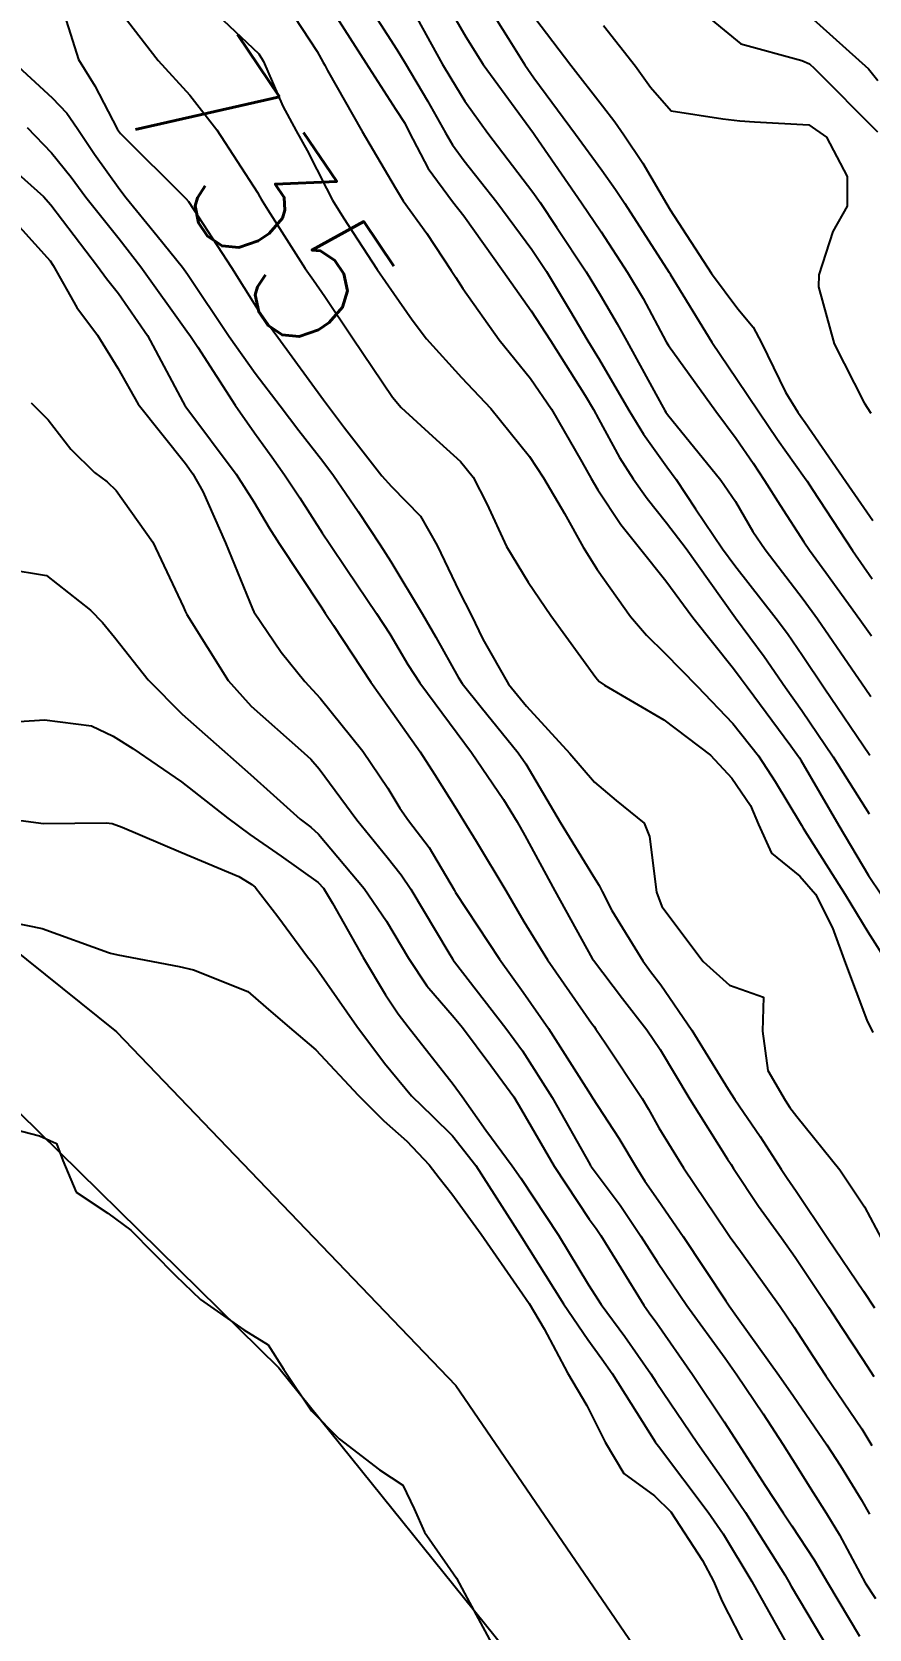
# Model space of a CAD drawing. Header units: metres. Extents: x 298520 to 308411, y 7433745 to 7450750.
# Drawn here: x 305410.37 to 305434.7, y 7436342.18 to 7436388.6 of the extents above; entities that cross this region are included whole.
import ezdxf
from ezdxf.enums import TextEntityAlignment as Align

# ---------------------------------------------------------------- set-up
doc = ezdxf.new("R2010")
doc.units = ezdxf.units.M
doc.header["$LTSCALE"] = 10
for name, color, linetype in [('Cotas', 45, 'Continuous'), ('Curvas de Nivel 1m', 11, 'Continuous'), ('Curvas de Nivel 5m', 15, 'Continuous'), ('Vias Primárias', 230, 'Continuous')]:
    doc.layers.add(name, color=color, linetype=linetype)
doc.styles.add('Style-STANDARD', font='STANDARD.shx')

msp = doc.modelspace()

# ---------------------------------------------------------------- linework, layer by layer
at = {"layer": 'Curvas de Nivel 1m', "flags": 128}
for points, elevation in [([(305415.062, 7436389.759), (305416.966, 7436387.96), (305417.098, 7436387.738), (305417.662, 7436386.441), (305418.048, 7436385.723), (305418.37, 7436385.151), (305418.926, 7436384.049), (305419.108, 7436383.708), (305419.425, 7436383.195), (305420.402, 7436381.695), (305420.886, 7436380.992), (305421.423, 7436380.226), (305421.838, 7436379.676), (305422.856, 7436378.55), (305423.708, 7436377.651), (305424.829, 7436376.257), (305425.234, 7436375.636), (305425.845, 7436374.597), (305426.392, 7436373.624), (305426.793, 7436372.976), (305427.762, 7436371.605), (305428.236, 7436371.066), (305428.762, 7436370.545), (305429.7, 7436369.581), (305430.737, 7436368.498), (305431.488, 7436367.559), (305431.972, 7436366.807), (305432.703, 7436365.592), (305432.736, 7436365.54), (305432.79, 7436365.451), (305434.011, 7436363.527), (305434.667, 7436362.446), (305435.252, 7436361.514)], 734), ([(305417.542, 7436389.732), (305418.657, 7436388.025), (305418.836, 7436387.712), (305418.88, 7436387.629), (305418.961, 7436387.479), (305419.968, 7436385.7), (305420.927, 7436384.074), (305421.067, 7436383.831), (305421.157, 7436383.686), (305421.845, 7436382.739), (305422.551, 7436381.665), (305422.687, 7436381.459), (305422.888, 7436381.143), (305423.952, 7436379.649), (305424.856, 7436378.526), (305425.466, 7436377.634), (305426.349, 7436376.104), (305426.624, 7436375.622), (305426.82, 7436375.287), (305427.481, 7436374.281), (305428.025, 7436373.602), (305428.789, 7436372.641), (305429.577, 7436371.582), (305430.758, 7436370.094), (305430.985, 7436369.796), (305431.154, 7436369.564), (305432.426, 7436367.846), (305432.654, 7436367.541), (305432.68, 7436367.498), (305432.722, 7436367.431), (305433.825, 7436365.529), (305434.689, 7436364.083), (305435.06, 7436363.516)], 733), ([(305411.127, 7436389.672), (305411.722, 7436387.799), (305412.199, 7436387.035), (305412.847, 7436385.781), (305412.88, 7436385.719), (305412.942, 7436385.646), (305414.843, 7436383.761), (305414.922, 7436383.666), (305416.168, 7436381.747), (305416.882, 7436380.609), (305417.241, 7436380.099), (305417.519, 7436379.73), (305418.846, 7436377.906), (305418.986, 7436377.709), (305419.448, 7436377.093), (305420.538, 7436375.693), (305420.82, 7436375.384), (305421.662, 7436374.528), (305422.145, 7436373.67), (305422.783, 7436372.332), (305423.133, 7436371.656), (305423.472, 7436370.947), (305424.219, 7436369.645), (305424.743, 7436369.004), (305426.004, 7436367.627), (305426.715, 7436366.797), (305427.354, 7436366.255), (305428.165, 7436365.598), (305428.318, 7436365.214), (305428.52, 7436363.592), (305428.677, 7436363.176), (305429.874, 7436361.578), (305430.646, 7436360.888), (305431.631, 7436360.543), (305431.603, 7436359.555), (305431.757, 7436358.411), (305432.258, 7436357.545), (305432.395, 7436357.337), (305432.598, 7436357.071), (305433.856, 7436355.527), (305434.572, 7436354.449), (305435.063, 7436353.515)], 736), ([(305418.988, 7436389.393), (305420.07, 7436387.699), (305420.949, 7436386.346), (305421.202, 7436385.943), (305421.335, 7436385.684), (305421.885, 7436384.628), (305422.591, 7436383.665), (305422.917, 7436383.254), (305424.068, 7436381.648), (305424.881, 7436380.494), (305425.44, 7436379.634), (305426.445, 7436378.028), (305426.693, 7436377.621), (305426.84, 7436377.35), (305427.448, 7436376.23), (305427.839, 7436375.605), (305428.254, 7436375.035), (305428.81, 7436374.334), (305429.381, 7436373.584), (305430.774, 7436371.632), (305430.82, 7436371.569), (305431.648, 7436370.443), (305432.272, 7436369.547), (305432.743, 7436368.88), (305433.66, 7436367.531), (305434.706, 7436365.868)], 732), ([(305419.938, 7436389.701), (305420.969, 7436388.09), (305421.214, 7436387.686), (305421.868, 7436386.592), (305422.385, 7436385.668), (305422.59, 7436385.315), (305422.935, 7436384.855), (305423.884, 7436383.65), (305424.902, 7436382.27), (305425.322, 7436381.636), (305425.994, 7436380.517), (305426.53, 7436379.623), (305426.865, 7436379.072), (305427.718, 7436377.607), (305428.14, 7436376.904), (305428.827, 7436375.953), (305429.096, 7436375.587), (305429.659, 7436374.737), (305430.439, 7436373.574), (305430.796, 7436373.086), (305432.005, 7436371.552), (305432.331, 7436371.109), (305432.762, 7436370.478), (305433.397, 7436369.534), (305434.724, 7436367.575)], 731), ([(305422.284, 7436389.671), (305422.975, 7436388.451), (305423.48, 7436387.655), (305424.943, 7436385.655), (305424.981, 7436385.601), (305426.346, 7436383.626), (305426.91, 7436382.789), (305427.679, 7436381.608), (305428.131, 7436380.847), (305428.807, 7436379.591), (305428.871, 7436379.481), (305430.25, 7436377.576), (305430.835, 7436376.784), (305431.334, 7436376.068), (305431.666, 7436375.557), (305432.112, 7436374.847), (305432.805, 7436373.78), (305432.971, 7436373.538), (305433.445, 7436372.882), (305434.433, 7436371.523), (305434.768, 7436371.046)], 729), ([(305423.436, 7436389.656), (305424.206, 7436388.416), (305424.699, 7436387.643), (305424.959, 7436387.264), (305426.165, 7436385.628), (305426.932, 7436384.576), (305427.331, 7436384.018), (305427.602, 7436383.61), (305428.893, 7436381.607), (305428.905, 7436381.59), (305428.921, 7436381.562), (305430.128, 7436379.577), (305430.857, 7436378.501), (305431.494, 7436377.56), (305432.036, 7436376.753), (305432.824, 7436375.65), (305432.9, 7436375.539), (305433.06, 7436375.298), (305434.218, 7436373.526), (305434.791, 7436372.699)], 728), ([(305424.983, 7436389.008), (305426.035, 7436387.629), (305426.951, 7436386.452), (305427.313, 7436385.981), (305427.576, 7436385.611), (305428.121, 7436384.788), (305428.824, 7436383.591), (305428.92, 7436383.427), (305430.117, 7436381.578), (305430.883, 7436380.545), (305431.334, 7436380.02), (305431.574, 7436379.559), (305432.273, 7436378.128), (305432.635, 7436377.543), (305432.72, 7436377.421), (305432.84, 7436377.246), (305434.028, 7436375.528), (305434.812, 7436374.394)], 727), ([(305426.98, 7436388.789), (305427.909, 7436387.606), (305428.347, 7436386.989), (305428.95, 7436386.304), (305430.447, 7436386.076), (305430.947, 7436386.017), (305431.373, 7436385.989), (305432.947, 7436385.899), (305433.462, 7436385.535), (305434.062, 7436384.398), (305434.066, 7436383.529), (305433.652, 7436382.793), (305433.239, 7436381.537), (305433.234, 7436381.192), (305433.687, 7436379.532), (305434.554, 7436377.816), (305434.748, 7436377.521)], 726), ([(305432.985, 7436389.043), (305434.681, 7436387.523), (305434.96, 7436387.183)], 724), ([(305409.719, 7436387.822), (305410.952, 7436386.683), (305411.383, 7436386.24), (305411.686, 7436385.799), (305412.185, 7436385.041), (305412.925, 7436384.019), (305413.109, 7436383.778), (305414.006, 7436382.669), (305414.741, 7436381.762), (305414.891, 7436381.557), (305416.097, 7436379.748), (305416.857, 7436378.683), (305417.582, 7436377.729), (305418.128, 7436377.013), (305418.827, 7436376.121), (305419.136, 7436375.707), (305419.849, 7436374.663), (305420.485, 7436373.693), (305420.796, 7436373.208), (305421.724, 7436371.676), (305422.107, 7436371.011), (305422.755, 7436369.84), (305422.876, 7436369.659), (305423.424, 7436368.972), (305424.503, 7436367.642), (305424.72, 7436367.327), (305425.718, 7436365.63), (305426.687, 7436364.049), (305426.858, 7436363.791), (305426.947, 7436363.616), (305427.226, 7436363.06), (305428.129, 7436361.598), (305428.346, 7436361.291), (305428.646, 7436360.901), (305429.549, 7436359.581), (305430.607, 7436357.865), (305430.797, 7436357.567), (305431.533, 7436356.496), (305432.144, 7436355.547), (305432.319, 7436355.282), (305432.577, 7436354.908), (305433.5, 7436353.531), (305434.54, 7436352.002), (305434.862, 7436351.517)], 737), ([(305410.23, 7436385.817), (305410.936, 7436385.079), (305411.503, 7436384.376), (305411.937, 7436383.795), (305412.905, 7436382.581), (305413.534, 7436381.774), (305414.874, 7436379.905), (305414.975, 7436379.759), (305415.189, 7436379.436), (305416.274, 7436377.746), (305416.835, 7436376.942), (305417.342, 7436376.246), (305417.713, 7436375.727), (305418.154, 7436375.057), (305418.806, 7436374.04), (305419.024, 7436373.708), (305419.519, 7436372.976), (305420.384, 7436371.694), (305420.767, 7436371.104), (305421.293, 7436370.217), (305421.642, 7436369.677), (305422.731, 7436368.217), (305423.147, 7436367.656), (305424.07, 7436366.286), (305424.472, 7436365.642), (305424.699, 7436365.24), (305425.567, 7436363.631), (305426.654, 7436361.668), (305426.686, 7436361.62), (305427.538, 7436360.503), (305428.239, 7436359.596), (305428.624, 7436359.027), (305429.488, 7436357.581), (305430.586, 7436355.838), (305430.692, 7436355.676), (305430.763, 7436355.567), (305431.488, 7436354.472), (305432.151, 7436353.546), (305432.555, 7436352.989), (305433.522, 7436351.535), (305433.923, 7436350.926), (305434.518, 7436350.015), (305434.841, 7436349.517)], 738), ([(305408.938, 7436385.381), (305410.7, 7436383.812), (305410.919, 7436383.568), (305412.271, 7436381.789), (305412.538, 7436381.434), (305412.885, 7436380.996), (305413.725, 7436379.771), (305414.756, 7436377.849), (305414.805, 7436377.76), (305414.842, 7436377.704), (305416.302, 7436375.745), (305416.815, 7436374.941), (305417.262, 7436374.188), (305417.552, 7436373.729), (305418.776, 7436371.884), (305418.892, 7436371.709), (305419.135, 7436371.341), (305420.214, 7436369.695), (305420.742, 7436368.959), (305421.651, 7436367.676), (305422.069, 7436367.022), (305422.706, 7436366.005), (305422.919, 7436365.658), (305423.279, 7436365.073), (305424.145, 7436363.645), (305424.67, 7436362.746), (305425.352, 7436361.633), (305426.635, 7436359.786), (305426.709, 7436359.694), (305426.76, 7436359.618), (305427.052, 7436359.188), (305428.102, 7436357.598), (305428.294, 7436357.289), (305428.594, 7436356.746), (305429.302, 7436355.583), (305430.564, 7436353.716), (305430.623, 7436353.628), (305430.668, 7436353.568), (305430.963, 7436353.16), (305432.119, 7436351.554), (305432.527, 7436350.954), (305433.077, 7436350.101), (305433.449, 7436349.536), (305434.49, 7436347.997), (305434.783, 7436347.517)], 739), ([(305410.346, 7436377.815), (305410.838, 7436377.327), (305411.496, 7436376.467), (305412.19, 7436375.789), (305412.553, 7436375.517), (305412.818, 7436375.265), (305413.883, 7436373.769), (305414.775, 7436371.883), (305414.821, 7436371.76), (305414.87, 7436371.661), (305416.066, 7436369.747), (305416.742, 7436369.002), (305418.184, 7436367.718), (305418.471, 7436367.465), (305418.718, 7436367.183), (305419.813, 7436365.699), (305420.692, 7436364.612), (305421.103, 7436364.099), (305421.378, 7436363.68), (305422.487, 7436361.83), (305422.589, 7436361.661), (305422.615, 7436361.623), (305422.652, 7436361.575), (305424.139, 7436359.645), (305424.623, 7436358.981), (305425.488, 7436357.631), (305426.584, 7436355.688), (305426.608, 7436355.644), (305426.625, 7436355.619), (305427.462, 7436354.496), (305428.068, 7436353.597), (305428.552, 7436352.841), (305429.406, 7436351.581), (305430.518, 7436350.046), (305430.857, 7436349.567), (305431.619, 7436348.436), (305432.196, 7436347.553), (305432.478, 7436347.101), (305433.077, 7436346.149), (305433.467, 7436345.535), (305433.846, 7436344.918), (305434.446, 7436343.788), (305434.59, 7436343.519), (305434.89, 7436343.062)], 741), ([(305409.62, 7436372.992), (305410.788, 7436372.795), (305412.073, 7436371.79), (305412.415, 7436371.431), (305412.765, 7436371.01), (305413.746, 7436369.77), (305414.738, 7436368.768), (305415.882, 7436367.748), (305416.716, 7436367.012), (305417.393, 7436366.413), (305418.165, 7436365.718), (305418.472, 7436365.485), (305418.699, 7436365.281), (305420.024, 7436363.697), (305420.669, 7436362.756), (305421.31, 7436361.68), (305421.85, 7436360.877), (305422.636, 7436359.953), (305422.883, 7436359.658), (305423.709, 7436358.557), (305424.374, 7436357.642), (305424.599, 7436357.271), (305425.545, 7436355.63), (305426.568, 7436354.093), (305426.764, 7436353.816), (305426.901, 7436353.615), (305427.483, 7436352.672), (305428.153, 7436351.596), (305428.308, 7436351.37), (305428.528, 7436351.065), (305429.572, 7436349.579), (305430.492, 7436348.2), (305430.893, 7436347.566), (305431.68, 7436346.349), (305432.204, 7436345.553), (305432.459, 7436345.174), (305433.103, 7436344.193), (305433.495, 7436343.534), (305434.42, 7436341.975)], 742), ([(305409.993, 7436368.559), (305410.735, 7436368.606), (305412.097, 7436368.425), (305412.728, 7436368.129), (305413.299, 7436367.774), (305414.713, 7436366.798), (305416.059, 7436365.746), (305416.698, 7436365.27), (305417.612, 7436364.646), (305418.685, 7436363.873), (305418.839, 7436363.708), (305419.103, 7436363.28), (305419.996, 7436361.697), (305420.642, 7436360.614), (305421.013, 7436360.06), (305421.3, 7436359.68), (305422.608, 7436358.017), (305422.87, 7436357.657), (305423.562, 7436356.682), (305424.327, 7436355.643), (305424.579, 7436355.282), (305425.676, 7436353.629), (305426.541, 7436352.184), (305426.915, 7436351.614), (305427.603, 7436350.683), (305428.356, 7436349.592), (305428.509, 7436349.351), (305429.712, 7436347.578), (305430.472, 7436346.502), (305431.109, 7436345.564), (305432.248, 7436343.749), (305432.367, 7436343.551), (305432.441, 7436343.426), (305433.563, 7436341.533)], 743), ([(305408.94, 7436365.828), (305410.701, 7436365.591), (305412.527, 7436365.609), (305412.701, 7436365.594), (305412.993, 7436365.484), (305414.693, 7436364.759), (305416.38, 7436364.049), (305416.684, 7436363.87), (305416.761, 7436363.816), (305416.851, 7436363.737), (305417.512, 7436362.886), (305418.375, 7436361.714), (305418.5, 7436361.561), (305418.65, 7436361.371), (305419.812, 7436359.698), (305420.617, 7436358.623), (305421.404, 7436357.678), (305422.009, 7436357.081), (305422.591, 7436356.511), (305423.272, 7436355.653), (305424.563, 7436353.64), (305425.823, 7436351.627), (305426.523, 7436350.597), (305426.936, 7436350.033), (305427.231, 7436349.609), (305428.483, 7436347.623), (305428.506, 7436347.59), (305428.578, 7436347.493), (305430.024, 7436345.574), (305430.457, 7436344.947), (305431.295, 7436343.561), (305432.413, 7436341.55)], 744), ([(305409.654, 7436356.757), (305410.59, 7436356.511), (305411.077, 7436356.292), (305411.264, 7436355.8), (305411.654, 7436354.874), (305412.568, 7436354.261), (305413.243, 7436353.773), (305414.543, 7436352.45), (305415.266, 7436351.753), (305416.524, 7436350.878), (305417.232, 7436350.441), (305417.689, 7436349.722), (305418.495, 7436348.521), (305419.293, 7436347.702), (305420.474, 7436346.803), (305421.148, 7436346.358), (305421.479, 7436345.675), (305421.776, 7436344.99), (305422.447, 7436344.037), (305422.704, 7436343.657), (305423.015, 7436343.074), (305423.795, 7436341.646)], 746)]:
    msp.add_lwpolyline(points, dxfattribs=dict(at, elevation=elevation))
at = {"layer": 'Curvas de Nivel 5m', "flags": 128}
for points, elevation in [([(305421.405, 7436389.265), (305422.296, 7436387.67), (305422.543, 7436387.251), (305422.952, 7436386.587), (305423.616, 7436385.653), (305424.926, 7436383.936), (305425.137, 7436383.638), (305425.619, 7436382.926), (305426.474, 7436381.624), (305426.886, 7436380.96), (305427.378, 7436380.113), (305427.659, 7436379.608), (305428.669, 7436377.769), (305428.768, 7436377.591), (305428.797, 7436377.545), (305428.842, 7436377.482), (305430.395, 7436375.574), (305430.817, 7436374.952), (305431.326, 7436374.08), (305431.68, 7436373.557), (305432.782, 7436372.114), (305433.206, 7436371.536), (305434.2, 7436370.084), (305434.588, 7436369.522), (305434.749, 7436369.283)], 730), ([(305429.355, 7436389.586), (305430.973, 7436388.256), (305432.742, 7436387.768), (305432.965, 7436387.666), (305433.118, 7436387.538), (305434.945, 7436385.697)], 725), ([(305412.983, 7436389.132), (305414.033, 7436387.769), (305414.953, 7436386.759), (305415.745, 7436385.752), (305416.925, 7436383.927), (305416.991, 7436383.806), (305417.032, 7436383.738), (305417.225, 7436383.429), (305418.308, 7436381.719), (305418.553, 7436381.379), (305418.885, 7436380.912), (305419.687, 7436379.702), (305420.847, 7436377.987), (305421.098, 7436377.686), (305422.015, 7436376.853), (305422.827, 7436376.117), (305423.195, 7436375.656), (305423.586, 7436374.882), (305424.166, 7436373.646), (305424.787, 7436372.605), (305425.454, 7436371.633), (305426.755, 7436369.831), (305426.857, 7436369.721), (305427.008, 7436369.616), (305428.738, 7436368.605), (305430.09, 7436367.576), (305430.716, 7436366.909), (305431.258, 7436366.111), (305431.489, 7436365.558), (305431.869, 7436364.727), (305432.688, 7436364.06), (305433.148, 7436363.535), (305433.636, 7436362.563), (305434.02, 7436361.526), (305434.636, 7436359.872), (305434.809, 7436359.518)], 735), ([(305409.191, 7436383.827), (305410.895, 7436381.949), (305410.986, 7436381.809), (305411.67, 7436380.587), (305412.272, 7436379.789), (305412.859, 7436378.828), (305413.453, 7436377.774), (305414.826, 7436376.054), (305415.045, 7436375.758), (305415.336, 7436375.236), (305415.99, 7436373.748), (305416.774, 7436371.827), (305416.82, 7436371.739), (305417.607, 7436370.573), (305418.302, 7436369.717), (305418.746, 7436369.229), (305419.987, 7436367.697), (305420.712, 7436366.618), (305421.061, 7436366.039), (305421.316, 7436365.681), (305421.914, 7436364.89), (305422.637, 7436363.661), (305422.682, 7436363.582), (305423.957, 7436361.647), (305424.643, 7436360.689), (305425.386, 7436359.632), (305426.604, 7436357.71), (305426.66, 7436357.619), (305427.425, 7436356.442), (305427.926, 7436355.6), (305428.182, 7436355.199), (305428.573, 7436354.641), (305429.301, 7436353.583), (305430.535, 7436351.716), (305430.635, 7436351.569), (305430.892, 7436351.203), (305432.081, 7436349.554), (305432.504, 7436348.95), (305433.478, 7436347.535), (305433.872, 7436346.924), (305434.467, 7436345.943), (305434.718, 7436345.517)], 740), ([(305409.762, 7436362.724), (305410.664, 7436362.543), (305412.594, 7436361.841), (305412.654, 7436361.822), (305412.864, 7436361.778), (305414.65, 7436361.433), (305415.067, 7436361.338), (305416.643, 7436360.706), (305417.163, 7436360.257), (305417.784, 7436359.723), (305418.622, 7436359.008), (305419.851, 7436357.698), (305420.596, 7436356.953), (305421.266, 7436356.356), (305421.918, 7436355.67), (305422.202, 7436355.289), (305422.575, 7436354.828), (305423.428, 7436353.651), (305424.539, 7436352.048), (305424.822, 7436351.637), (305425.259, 7436350.899), (305425.932, 7436349.626), (305426.499, 7436348.679), (305427.027, 7436347.612), (305427.572, 7436346.702), (305428.467, 7436346.046), (305428.94, 7436345.585), (305429.857, 7436344.168), (305430.178, 7436343.573), (305430.434, 7436342.98), (305431.155, 7436341.563)], 745)]:
    msp.add_lwpolyline(points, dxfattribs=dict(at, elevation=elevation))
at = {"layer": 'Vias Primárias'}
for points in [[(305246.059, 7436539.239), (305249.049, 7436534.712), (305263.207, 7436511.203), (305267.753, 7436504.595), (305274.266, 7436497.478), (305281.819, 7436488.557), (305292.968, 7436478.676), (305309.176, 7436463.971), (305315.552, 7436457.832), (305335.587, 7436431.417), (305357.69, 7436405.682), (305380.992, 7436382.265), (305407.66, 7436359.48), (305417.541, 7436349.77), (305425.033, 7436340.473), (305438.888, 7436320.416), (305454.408, 7436296.792), (305470.154, 7436273.549), (305478.556, 7436261.27), (305485.262, 7436252.183), (305499.793, 7436232.056), (305507.534, 7436220.086), (305539.2, 7436173.274)], [(305279.333, 7436498.614), (305287.451, 7436489.72), (305294.98, 7436483.274), (305318.989, 7436460.96), (305350.085, 7436420.059), (305382.655, 7436387.133), (305403.391, 7436367.112), (305412.826, 7436359.532), (305422.687, 7436349.252), (305433.77, 7436333.046), (305453.365, 7436303.814), (305470.266, 7436278.781), (305485.772, 7436256.274), (305552.14, 7436158.523), (305569.848, 7436127.382)]]:
    msp.add_lwpolyline(points, dxfattribs=at)

# ---------------------------------------------------------------- texts
at = {"layer": 'Cotas', "style": 'Style-STANDARD'}
msp.add_text('735', height=4, rotation=304.047, dxfattribs=at).set_placement((305417.044, 7436383.909, 735), align=Align.MIDDLE_CENTER)

doc.saveas('drawing.dxf')
